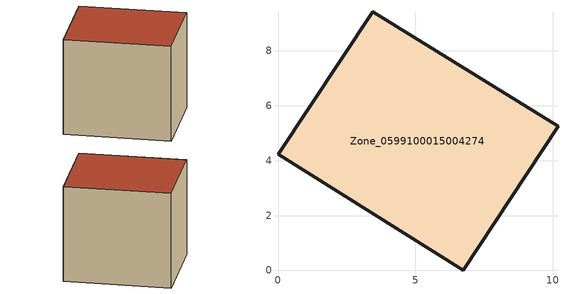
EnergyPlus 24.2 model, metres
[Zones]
Zone_0599100015004274
 floor ground (C_G): 3.45,9.43 10.2,5.26 6.75,0 0,4.24 z0.83
 wall outside (C_F): 10.2,5.26 3.45,9.43 0,4.24 6.75,0 10.2,5.26 z0.83:8.33
 roof outside (C_R): 0,4.24 6.75,0 10.2,5.26 3.45,9.43 z8.33
[BUILDING]
Pand.0599100015004274: North Axis=0; Terrain=City; Loads Convergence Tolerance Value=0.04; Temperature Convergence Tolerance Value=0.4; Solar Distribution=FullExterior; Maximum Number of Warmup Days=25; Minimum Number of Warmup Days=1
[Site:Location]
Rotterdam.The.Hague.AP_ZH_NLD Design_Conditions: Latitude=51.96; Longitude=4.45; Time Zone=1; Elevation=-4.5
[SITE:GROUNDTEMPERATURE:BUILDINGSURFACE]
18, 18, 18, 18, 18, 18, 18, 18, 18, 18, 18, 18
[MATERIAL] Thermal Absorptance=0.9; Solar Absorptance=0.7; Visible Absorptance=0.7
Name | Roughness | Thickness | Conductivity | Density | Specific Heat
G.TI.1965-1974 | MediumSmooth | 0.15 | 0.882353 | 540 | 1210
F.TI.1965-1974 | Rough | 0.3 | 0.697674 | 1920 | 840
R.TI.1965-1974 | MediumRough | 0.2 | 0.232558 | 1500 | 1000
[CONSTRUCTION]
C_G: G.TI.1965-1974
C_F: F.TI.1965-1974
C_R: R.TI.1965-1974
[ZONE]
Zone_0599100015004274: Type=1; Multiplier=1; Ceiling Height=Autocalculate; Volume=Autocalculate; Floor Area=autocalculate; Part of Total Floor Area=Yes
[ZONEINFILTRATION:DESIGNFLOWRATE]
Infil_Zone_0599100015004274: Zone or ZoneList or Space or SpaceList=Zone_0599100015004274; Schedule=AlwaysOn; Design Flow Rate Calculation Method=Flow/Area; Flow Rate per Floor Area=0.003; Constant Term Coefficient=1; Temperature Term Coefficient=0; Velocity Term Coefficient=0; Velocity Squared Term Coefficient=0
[HVACTEMPLATE:ZONE:IDEALLOADSAIRSYSTEM]
Zone_0599100015004274: Maximum Heating Supply Air Temperature=50; Minimum Cooling Supply Air Temperature=13; Maximum Heating Supply Air Humidity Ratio=0.0156; Minimum Cooling Supply Air Humidity Ratio=0.0077; Heating Limit=NoLimit; Cooling Limit=NoLimit; Dehumidification Control Type=ConstantSensibleHeatRatio; Cooling Sensible Heat Ratio=0.7; Dehumidification Setpoint=60; Humidification Control Type=None; Humidification Setpoint=30; Outdoor Air Method=None; Outdoor Air Flow Rate per Person=0.00944; Outdoor Air Flow Rate per Zone Floor Area=0; Outdoor Air Flow Rate per Zone=0; Demand Controlled Ventilation Type=None; Outdoor Air Economizer Type=NoEconomizer; Heat Recovery Type=None; Sensible Heat Recovery Effectiveness=0.7; Latent Heat Recovery Effectiveness=0.65
[ZONECONTROL:THERMOSTAT]
ThermostatControl_Zone_0599100015004274: Zone or ZoneList=Zone_0599100015004274; Control Type Schedule=DualSetpointControlType; Control 1=Thermostat_Zone_0599100015004274; Temperature Difference Between Cutout And Setpoint=0
[THERMOSTATSETPOINT:DUALSETPOINT]
Thermostat_Zone_0599100015004274: Heating Setpoint Temperature Schedule=HeatingSetpoint_Zone_0599100015004274; Cooling Setpoint Temperature Schedule=CoolingSetpoint_Zone_0599100015004274
[SCHEDULE:COMPACT]
HeatingSetpoint_Zone_0599100015004274: Through: 12/31, For: AllDays, Until: 24:00, 21
CoolingSetpoint_Zone_0599100015004274: Through: 12/31, For: AllDays, Until: 24:00, 24
DualSetpointControlType: Through: 12/31, For: AllDays, Until: 24:00, 4
AlwaysOn: Through: 12/31, For: AllDays, Until: 24:00, 1
